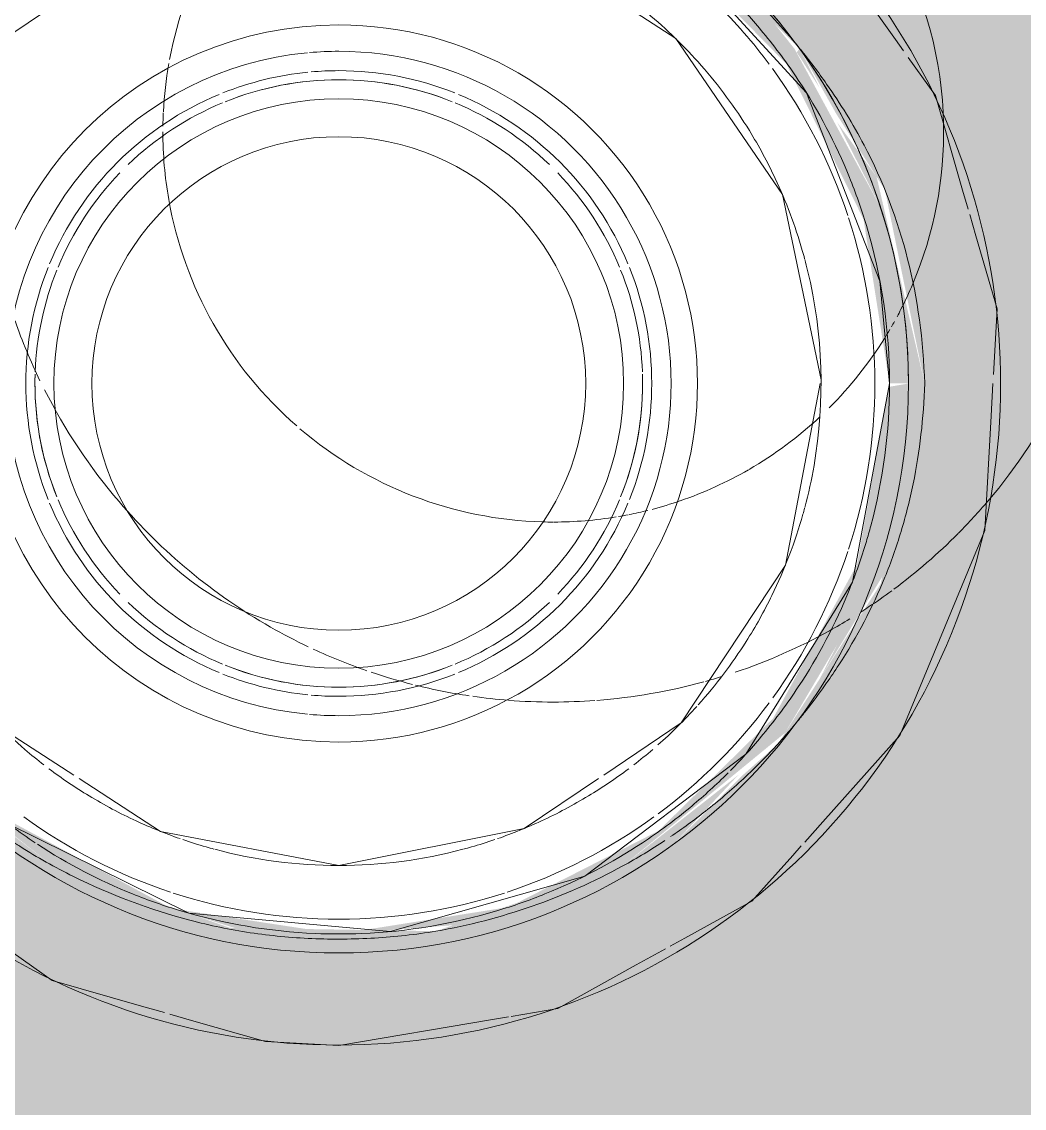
# Model space of a CAD drawing. Header units: metres. Extents: x 42.1 to 94.3, y -3.4 to 61.2.
# Drawn here: x 42.9696 to 43.0224, y 58.8836 to 58.9409 of the extents above; entities that cross this region are included whole.
import ezdxf

# ---------------------------------------------------------------- set-up
doc = ezdxf.new("R2010")
doc.units = ezdxf.units.M
doc.layers.add('ARQ_1100_BASE_TÉRREO_GARAGEM_dwg', color=7, linetype='Continuous', lineweight=5, true_color=0x767676)
doc.layers.add('KIRYA - PISO', color=7, linetype='Continuous', lineweight=5)
doc.layers.add('P-SANR-FIXT', color=7, linetype='Continuous', lineweight=5)

# ---------------------------------------------------------------- blocks, each defined once
blk = doc.blocks.new('USO_ESG_Cuba lavatório retângular - Uso geral-4179220-TÉRREO F_S 2')
at = {"layer": 'P-SANR-FIXT', "true_color": 0xf3f3f3, "transparency": 33554560}
h = blk.add_hatch(color=7, dxfattribs=at)
h.paths.add_polyline_path([(-0.1577742693706414, -0.357624999999851), (0.1869294648993632, -0.357624999999851), (0.1869294648993624, -0.1449999999999286), (-0.1858498807489766, -0.1449999999999286), (-0.1858498807489775, -0.357624999999851), (-0.1731071461119441, -0.357624999999851)])
h.paths.add_polyline_path([(6.036984245838539e-14, -0.2799999999999271), (-0.009270509831188219, -0.2785316954887822), (-0.01763355756871367, -0.2742705098311759), (-0.02427050983118833, -0.2676335575687012), (-0.02512147617277536, -0.2661279080109149), (-0.02896880295329542, -0.2601993078303887), (-0.03101997323187399, -0.2495252780338277), (-0.02853169548879464, -0.2391271243805102), (-0.02329843698083179, -0.2310628503780678), (-0.02032718487592323, -0.2284231174758867), (-0.01763355756871502, -0.225729490168679), (-0.009270509831187677, -0.2214683045110727), (0.0005397920751905673, -0.2200854946656388), (0.009270509831308147, -0.2214683045110727), (0.01763355756883414, -0.225729490168679), (0.02427050983130853, -0.2323664424311531), (0.02620106032315622, -0.2358070138571937), (0.02875675427857716, -0.2397917578824771), (0.03085075423789607, -0.2499999999999275), (0.02853169548891457, -0.2605591455052985), (0.02313259905120621, -0.2689772181099839), (0.02127662880824103, -0.2706274385917687), (0.01763355756883468, -0.2742705098311753), (0.009270509831308959, -0.2785316954887822), (0.0005397920751905673, -0.2799145053342166)])
h = blk.add_hatch(color=7, dxfattribs=at)
h.paths.add_polyline_path([(6.036984245838539e-14, -0.2799999999999271), (0.009270509831308959, -0.2785316954887816), (0.01763355756883468, -0.2742705098311753), (0.02103682275738422, -0.2706274385917687), (0.01495262399933373, -0.2754181547743038), (0.005115685665265587, -0.278850762799462), (-0.005740251485416417, -0.2786740848809623), (-0.015120856965007, -0.2753702936348696), (-0.02127662880812083, -0.2706274385917687), (-0.01763355756871367, -0.2742705098311759), (-0.009270509831188219, -0.2785316954887822), (-0.001606219073634951, -0.2797455998909019)])
h.paths.add_polyline_path([(0.02350055916125775, -0.2684035082387531), (0.02427050983130853, -0.2676335575687012), (0.0239943821674375, -0.2676335575687012)])
h.paths.add_polyline_path([(0.02533763338728054, -0.2344607903327757), (0.02427050983130853, -0.2323664424311531), (0.02411113747499953, -0.2325484830128286), (0.02427050983130853, -0.2327969705295954)])
h.paths.add_polyline_path([(0.02216480677852338, -0.230260739378368), (0.01763355756883441, -0.225729490168679), (0.009270509831308688, -0.2214683045110727), (6.009912567606079e-14, -0.2199999999999278), (-0.009270509831187677, -0.2214683045110727), (-0.01763355756871421, -0.225729490168679), (-0.01994290398108996, -0.2284231174758867), (-0.01512085696500727, -0.2246297063649858), (-0.005298960460554489, -0.2211704951486056), (0.005740251485536615, -0.2213671799762954), (0.01495262399933346, -0.2245818452255522), (0.01983103110264419, -0.2284231174758867)])
h = blk.add_hatch(color=7, dxfattribs=at)
h.paths.add_polyline_path([(0.008961492836928322, -0.2224193610273682), (0.00459006045351066, -0.2211339034132476), (0.001076464003265606, -0.2211704951486056), (0.008652475842557699, -0.2223704175436639)])
h.paths.add_polyline_path([(0.02948634135042344, -0.2499999999999275), (0.03000000000006005, -0.2499999999999275), (0.02853169548891457, -0.2407294901686794), (0.02399438216743641, -0.2323664424311531), (0.0229268492900269, -0.231022781889871), (0.02216480677852338, -0.230260739378368), (0.01495262399933346, -0.2245818452255522), (0.009409097057922141, -0.2226474267692661), (0.01763355756883441, -0.2271262924153521), (0.02356980799348108, -0.2331668081476016), (0.02762958245631962, -0.241347524157432), (0.02900000000005486, -0.2499999999999275)])
h.paths.add_polyline_path([(-0.00896149283681868, -0.2224193610273682), (-0.001606219073634951, -0.2210516804307998), (-0.006172342022609642, -0.2214683045110727), (-0.008683812833991158, -0.2223246765180948)])
h.paths.add_polyline_path([(-0.02982850638679646, -0.2499999999999275), (-0.02896880295329542, -0.24980302959939), (-0.02742318694954413, -0.2407294901686789), (-0.02287370758452634, -0.2323664424311537), (-0.01683319185227034, -0.2264301920065013), (-0.01020990871278061, -0.2229001007567957), (-0.01512085696500727, -0.2246297063649858), (-0.02346149283681863, -0.2315574254367832), (-0.02427050983118833, -0.2325607816963244), (-0.02512147617277536, -0.234036557912982), (-0.02862534557805542, -0.2413207735615983), (-0.02999999999993985, -0.2499999999999275)])
h = blk.add_hatch(color=7, dxfattribs=at)
h.paths.add_polyline_path([(-0.03112010454862275, -0.2499999999999275), (-0.02999999999993985, -0.2499999999999275), (-0.02853169548879464, -0.2407294901686789), (-0.02613361996706347, -0.2354317712737678), (-0.02896880295329542, -0.2398006921694668), (-0.03101997323187237, -0.2495252780338277)])
h.paths.add_polyline_path([(0.03085075423789715, -0.2499999999999275), (0.02832062273725747, -0.2391117576227333), (0.02625332195385592, -0.2362579303333075), (0.02853169548891457, -0.2407294901686794), (0.03000000000006005, -0.2499999999999275)])
h.paths.add_polyline_path([(0.02350055916125613, -0.2315964917610997), (0.02313259905120594, -0.231022781889871), (0.02347751561326932, -0.2315734482131129)])
h = blk.add_hatch(color=7, dxfattribs=at)
h.paths.add_polyline_path([(-0.02473141780710439, -0.2667289747330973), (-0.02862922056194124, -0.2586547607528752), (-0.02999999999993985, -0.249999999999928), (-0.03112010454862275, -0.249999999999928), (-0.02853169548879437, -0.2608728756193458), (-0.02613361996706347, -0.2645682287260882)])
h.paths.add_polyline_path([(0.0253376333872781, -0.2655392096670831), (0.0288369280312818, -0.2598173953671529), (0.03085075423789498, -0.2499999999999388), (0.03000000000006005, -0.2499999999999275), (0.02853169548891457, -0.2592705098311761), (0.025562483296645, -0.2650979168727984)])
h = blk.add_hatch(color=7, dxfattribs=at)
h.paths.add_polyline_path([(5.495550681189343e-14, -0.2789999999999279), (0.006081789383340881, -0.2785316954887822), (0.008584333683063581, -0.2776403751139855), (0.0005397920751905673, -0.2789145053342158)])
h.paths.add_polyline_path([(5.495550681189343e-14, -0.2789999999999279), (-0.008683812833991158, -0.2776753234817607), (-0.004983538829727943, -0.2788396536074532), (-0.001606219073634951, -0.2789483195690556)])
h.paths.add_polyline_path([(-0.00896149283681841, -0.2775806389724873), (-0.01763355756871394, -0.2728737075845142), (-0.02356980799336738, -0.2668331918522609), (-0.02762958245620863, -0.2586524758424294), (-0.02899999999994495, -0.249999999999928), (-0.02999999999993958, -0.249999999999928), (-0.02853169548879437, -0.2592705098311761), (-0.02362944557674037, -0.2682746218231495), (-0.02114980277121716, -0.2706274385917687), (-0.01512085696500997, -0.2753702936348675), (-0.009034897147017358, -0.2775523724557731)])
h.paths.add_polyline_path([(0.008961492836928592, -0.2775806389724873), (0.01495262399933346, -0.2754181547743038), (0.02350055916125775, -0.2684035082387531), (0.02625332195249395, -0.26374206966922), (0.02853169548891457, -0.2592705098311761), (0.03000000000006005, -0.2499999999999275), (0.02897196629984495, -0.2501769978170903), (0.02728877662583338, -0.2595343049447544), (0.02287370758463679, -0.2676335575687012), (0.01683319185238783, -0.2735698079933503), (0.009032939408890736, -0.2775442351257937)])
at = {"layer": 'P-SANR-FIXT', "color": 8, "true_color": 0x808080, "flags": 128}
for points in [[(-0.02899999999994495, -0.2499999999999275), (-0.02704463938920329, -0.2395315960955598), (-0.02144224273753211, -0.2304748821671876), (-0.01294830699241004, -0.2240511783305556), (-0.002708260249435217, -0.2211267368240927), (0.007897002039435363, -0.2220959257671204), (0.01743733420894368, -0.226828047650427), (0.02462619903580339, -0.2346849642163686), (0.0284941604428845, -0.2446071509701222), (0.02900000000005486, -0.2499999999999275)], [(0.02900000000005486, -0.2499999999999275), (0.0270446393893132, -0.2604684039042957), (0.02144224273764229, -0.2695251178326679), (0.01294830699251995, -0.2759488216692998), (0.002708260249545399, -0.2788732631757628), (-0.007897002039325182, -0.2779040742327351), (-0.01743733420883377, -0.2731719523494285), (-0.02462619903569375, -0.2653150357834869), (-0.02849416044277486, -0.2553928490297333), (-0.02899999999994495, -0.249999999999928)]]:
    blk.add_lwpolyline(points, dxfattribs=at)
at = {"layer": 'P-SANR-FIXT', "color": 8, "true_color": 0x808080}
for centre, radius, start, end in [((3.519318170219776e-15, -0.2499999999999989), 0.02999999999999996, 90.00000000000006, 180), ((3.519318170219776e-15, -0.2499999999999989), 0.03000000000000001, 1.240416325770772e-13, 90.00000000000011), ((-1.624300819367011e-15, -0.2499999999999992), 0.02900000000000002, 33.44981078994734, 39.58020926230942), ((3.483227987296985e-15, -0.2499999999999988), 0.01599999999999999, 68.06253833105247, 111.9374616689477), ((3.492332838352957e-15, -0.2499999999999988), 0.01500000000000067, 359.9999999999995, 179.9999999999995), ((3.483227987296985e-15, -0.2499999999999988), 0.01599999999999999, 112.5000000000001, 133.891971100884), ((3.483227987296985e-15, -0.2499999999999988), 0.01600000000000001, 46.1080288991174, 67.50000000000014), ((3.483227987296985e-15, -0.2499999999999988), 0.01599999999999999, 136.1080288991185, 157.5), ((3.483227987296985e-15, -0.2499999999999988), 0.01600000000000001, 22.50000000000026, 43.89197110088407), ((-1.624300819367011e-15, -0.2499999999999992), 0.02900000000000002, 16.68199624157454, 21.98718674588154), ((3.483227987296985e-15, -0.2499999999999988), 0.016, 158.0625383310553, 177.7844008693936), ((3.483227987296985e-15, -0.2499999999999988), 0.01600000000000001, 2.21559913060486, 21.93746166894496), ((3.483227987296985e-15, -0.2499999999999988), 0.01599999999999998, 178.2555352326028, 180), ((3.483227987296985e-15, -0.2499999999999988), 0.016, 2.981770013872047e-13, 1.744464767395683), ((3.519318170219776e-15, -0.2499999999999989), 0.02999999999999995, 180.0000000000005, 2.544443745170813e-13), ((3.483227987296985e-15, -0.2499999999999988), 0.01600000000000001, 179.9999999999999, 201.9374616689466), ((3.492332838352957e-15, -0.2499999999999988), 0.01500000000000066, 180, 359.9999999999995), ((3.483227987296985e-15, -0.2499999999999988), 0.016, 338.0625383310531, 2.934061693650094e-13), ((3.483227987296985e-15, -0.2499999999999988), 0.01600000000000001, 202.4999999999999, 223.8919711008838), ((3.483227987296985e-15, -0.2499999999999988), 0.01599999999999999, 316.108028899116, 337.4999999999998), ((-1.624300819367011e-15, -0.2499999999999992), 0.02899999999999998, 338.0128132541129, 343.3180037584279), ((3.483227987296985e-15, -0.2499999999999988), 0.01600000000000001, 226.1080288991184, 247.5), ((3.483227987296985e-15, -0.2499999999999988), 0.01599999999999999, 292.4999999999999, 313.8919711008827), ((3.483227987296985e-15, -0.2499999999999988), 0.01599999999999999, 248.0625383310533, 291.9374616689466), ((-1.624300819367011e-15, -0.2499999999999992), 0.02899999999999998, 320.4197907376909, 326.5501892100529), ((-1.624300819367011e-15, -0.2499999999999992), 0.02900000000000002, 230.4197907376943, 236.5501892100515), ((-1.624300819367011e-15, -0.2499999999999992), 0.02899999999999997, 303.4498107899401, 309.5802092623153), ((-1.624300819367011e-15, -0.2499999999999992), 0.02900000000000002, 248.0128132541157, 253.3180037584289), ((-1.624300819367011e-15, -0.2499999999999992), 0.02899999999999998, 286.6819962415763, 291.9871867458776)]:
    blk.add_arc(centre, radius, start, end, dxfattribs=at)
at = {"layer": 'P-SANR-FIXT'}
for radius, start, end in [(0.03000000000000006, 359.9999999999994, 179.9999999999995), (0.01500000000000063, 2.480832651541543e-13, 180), (0.03000000000000004, 180, 359.9999999999994), (0.01500000000000062, 180.0000000000004, 2.035554996136651e-13)]:
    blk.add_arc((3.522040309968044e-15, -0.2499999999999989), radius, start, end, dxfattribs=at)
at = {"layer": 'P-SANR-FIXT', "color": 9, "true_color": 0xb9b9b9}
for radius, start, end in [(0.02900000000000002, 39.58020926230939, 44.65239211005181), (0.02900000000000002, 21.98718674588153, 33.44981078994732), (0.02900000000000001, 1.645114490412166e-13, 16.68199624157451), (0.02899999999999996, 344.9999999999999, 2.353610464283002e-13), (0.02899999999999998, 343.3180037584279, 344.9999999999999), (0.02899999999999998, 326.5501892100529, 338.0128132541129), (0.02899999999999997, 315.347607889955, 320.4197907376909), (0.02899999999999998, 309.5802092623153, 314.605061571393), (0.02900000000000002, 236.831352500581, 248.0128132541157), (0.02899999999999997, 291.9871867458776, 303.4498107899401), (0.029, 253.3180037584289, 267.5379198484001), (0.02899999999999999, 272.3869008636449, 286.6819962415763)]:
    blk.add_arc((-1.624300819367011e-15, -0.2499999999999992), radius, start, end, dxfattribs=at)
at = {"layer": 'P-SANR-FIXT', "color": 9, "true_color": 0xbfbfbf}
for radius, start, end in [(0.01599999999999999, 68.06253833105211, 111.9374616689463), (0.01600000000000001, 112.5000000000134, 133.8919711008859), (0.01599999999999999, 46.10802889911353, 67.49999999999972), (0.01600000000000001, 136.1080288991203, 157.4999999999997), (0.01599999999999999, 22.49999999999976, 43.89197110088143), (0.01600000000000001, 158.062538331055, 177.784400869397), (0.016, 2.215599130600578, 21.93746166894246), (0.016, 178.2555352326062, 179.9999999999996), (0.016, 359.9999999999994, 1.744464767393305), (0.01600000000000005, 179.9999999999999, 201.9374616689504), (0.01600000000000001, 338.062538331049, 359.9999999999994), (0.01599999999999999, 202.5000000000111, 223.8919711008859), (0.01600000000000001, 316.1080288991132, 337.4999999999879), (0.01599999999999999, 226.1080288991179, 247.4999999999857), (0.01600000000000001, 292.4999999999995, 313.8919711008821), (0.01599999999999999, 248.0625383310548, 291.9374616689462)]:
    blk.add_arc((3.290783554052066e-15, -0.2499999999999979), radius, start, end, dxfattribs=at)
at = {"layer": 'P-SANR-FIXT', "color": 254, "true_color": 0xd6d6d6}
blk.add_arc((-1.624300819367011e-15, -0.2499999999999992), 0.02899999999999997, 314.605061571393, 315.0000000000001, dxfattribs=at)
at = {"layer": 'P-SANR-FIXT', "color": 254, "true_color": 0xd7d7d7}
blk.add_arc((-1.624300819367011e-15, -0.2499999999999992), 0.029, 267.5379198484001, 272.3869008636449, dxfattribs=at)
at = {"layer": 'P-SANR-FIXT'}
blk.add_open_spline([(0.02229076910272614, -0.2301334464428374), (0.02273549312082793, -0.230585035338027), (0.02316382081416396, -0.2310482899941393), (0.02358029280601697, -0.2315270042688707)], degree=3, dxfattribs=at)
at = {"layer": 'P-SANR-FIXT', "color": 8, "true_color": 0x808080}
for points, knots in [([(0.02358029280601697, -0.2315270042688706), (0.02371532980140258, -0.2316822227195047), (0.02393986278676059, -0.2319454444923003), (0.02416132119957332, -0.2322136081508887), (0.02425028146253349, -0.2323227568045714)], [0.7850472173681661, 0.7850472173681661, 0.7850472173681661, 0.7850472173681661, 0.7916666666666667, 0.7961562555454722, 0.7961562555454722, 0.7961562555454722, 0.7961562555454722]), ([(0.02568739485616675, -0.2657754024733022), (0.02540020448992996, -0.2661857684851541), (0.02494542383801624, -0.2668043910901313), (0.02447463795814159, -0.2674009358699585), (0.02430845124744556, -0.267606288286805)], [0.1786594460870203, 0.1786594460870203, 0.1786594460870203, 0.1786594460870203, 0.1944444444444444, 0.2028901648487824, 0.2028901648487824, 0.2028901648487824, 0.2028901648487824]), ([(0.02229003557532378, -0.2698672108418816), (0.02197047328829728, -0.2701914990087975), (0.02102114980077434, -0.2711129516862266), (0.0194216383021241, -0.2724797235911937), (0.01809749701582134, -0.2734487026102991), (0.01747523875263539, -0.2738718393456791)], [0.2353680416239838, 0.2353680416239838, 0.2353680416239838, 0.2353680416239838, 0.25, 0.2777777777777778, 0.3017071698409712, 0.3017071698409712, 0.3017071698409712, 0.3017071698409712]), ([(0.01717431462174295, -0.2740740071374929), (0.01644866360422842, -0.2745556097757242), (0.01423808308764814, -0.2758951355347435), (0.01021899331821249, -0.2776705958560101), (0.005764528273547003, -0.2788405171880327), (0.001900747137033993, -0.2792696924367858), (-0.001422129793611786, -0.2792968214804701), (-0.004680033971890694, -0.2789893877572354), (-0.00888830075621569, -0.2781170452465415), (-0.0130842880045422, -0.2765367484810677), (-0.01604177577530616, -0.2748690770945166), (-0.01711486268795945, -0.2741739089616074), (-0.01727548199093927, -0.2740677878146403)], [0.3055555555555556, 0.3055555555555556, 0.3055555555555556, 0.3055555555555556, 0.3333333333333333, 0.3888888888888888, 0.4444444444444444, 0.4791666666666666, 0.5138888888888888, 0.548611111111111, 0.5833333333333333, 0.6527777777777777, 0.6875, 0.6936391645320983, 0.6936391645320983, 0.6936391645320983, 0.6936391645320983])]:
    blk.add_open_spline(points, degree=3, knots=knots, dxfattribs=at)
for points in [[(0.02430689301750714, -0.2323924100158953), (0.02478577343541094, -0.2329832601944161), (0.02524870498292431, -0.2335964304314693), (0.02568980461685525, -0.2342266188436366)], [(0.02425208016842779, -0.2676757470086721), (0.02403286333397861, -0.267945093043249), (0.02380999769702582, -0.2682100033709234), (0.02358314688920476, -0.2684707201862689)]]:
    blk.add_open_spline(points, degree=3, dxfattribs=at)
at = {"layer": 'P-SANR-FIXT'}
for points, knots in [([(0.02568980461685525, -0.2342266188436366), (0.02641379379744053, -0.2352609647306947), (0.02824044864684516, -0.2382273095218256), (0.03018213067481805, -0.2433561780177193), (0.03078083728120369, -0.2477233593375256), (0.03085075423783927, -0.2499999999999991)], [0.8213405539129799, 0.8213405539129799, 0.8213405539129799, 0.8213405539129799, 0.8611111111111112, 0.9305555555555556, 1, 1, 1, 1]), ([(0.03085075423783927, -0.2499999999999991), (0.03079482067253079, -0.251821312529978), (0.03049239331465634, -0.2544623915790861), (0.02964522503817582, -0.2578076644978539), (0.02851844879315334, -0.2610205237321211), (0.02710505305676745, -0.2636836034016157), (0.02590559004605149, -0.2654636235962751), (0.02568739485616675, -0.2657754024733022)], [0, 0, 0, 0, 0.05555555555555555, 0.08333333333333333, 0.1111111111111111, 0.1666666666666667, 0.1786594460870203, 0.1786594460870203, 0.1786594460870203, 0.1786594460870203]), ([(0.02358314688920476, -0.268470720186269), (0.02343470215284079, -0.2686413258776983), (0.02301302239253147, -0.2691154064771992), (0.02257714055504748, -0.2695758599805101), (0.02229003557532377, -0.2698672108418816)], [0.2149527826318273, 0.2149527826318273, 0.2149527826318273, 0.2149527826318273, 0.2222222222222222, 0.2353680416239838, 0.2353680416239838, 0.2353680416239838, 0.2353680416239838])]:
    blk.add_open_spline(points, degree=3, knots=knots, dxfattribs=at)
blk = doc.blocks.new('USO_ESG_Sifão de Uso Geral - Sifão para lavatório-4179222-TÉRREO F_S 2')
at = {"layer": 'P-SANR-FIXT', "color": 9, "true_color": 0xbcbcbc}
for p, q in [((0.02974012925366048, -0.2324826457418394), (0.02931440766905513, -0.2318838263417187)), ((0.03314216392387687, -0.2408163777667758), (0.03285153099406612, -0.239810540186762)), ((0.03354729747799695, -0.242218485070735), (0.03322347857491112, -0.2410977957460443)), ((0.0343472138463099, -0.2517055468846739), (0.03444189543004098, -0.2499999999999291)), ((0.02453432356195841, -0.2741551721077344), (0.02549136646498219, -0.2730834704823462)), ((0.02390189970681043, -0.2748633636332703), (0.02435546210196014, -0.2743554621018332)), ((0.01744798839723753, -0.2796482312826716), (0.01822885895206388, -0.2792164409082924)), ((0.01566623989720114, -0.2806334673722196), (0.01719741144267081, -0.2797867903772035)), ((-0.01039704083028308, -0.2827934658938484), (-0.009183869336497539, -0.2831413796835233)), ((-0.008901875085975244, -0.2832222501036319), (-0.007757340967521593, -0.2835504800402925)), ((0.008100135487994169, -0.2835053502855279), (0.008939501700876772, -0.2833626745417379))]:
    blk.add_line(p, q, dxfattribs=at)
at = {"layer": 'P-SANR-FIXT', "color": 8, "true_color": 0x797979}
blk.add_line((5.685052428816562e-14, -0.2848822139688677), (0.008100135487994169, -0.2835053502855279), dxfattribs=at)
at = {"layer": 'P-SANR-FIXT', "color": 8, "true_color": 0x797979, "flags": 128}
for points in [[(0.02931440766905513, -0.2318838263417187), (0.02464077151002333, -0.2253098960963729), (0.02218416803251907, -0.2235707972679412)], [(0.03285153099406612, -0.239810540186762), (0.03141480418314243, -0.234838241212995), (0.02998932494653875, -0.2328331640634806)], [(0.0344682491046216, -0.2495252780338277), (0.03466008330929385, -0.2460696722309607), (0.03354729747799695, -0.242218485070735)], [(0.02549136646498219, -0.2730834704823462), (0.02954356584379055, -0.2685457965212914), (0.03401207406086713, -0.2577425880334453), (0.0343472138463099, -0.2517055468846739)], [(0.01822885895206388, -0.2792164409082924), (0.02175649602901732, -0.2772657978411195), (0.02390189970681043, -0.2748633636332703)], [(-0.0171388787439527, -0.2800009051946852), (-0.01509889698238817, -0.2814450657700674), (-0.01039704083028308, -0.2827934658938484)], [(0.009080857676735353, -0.2833386468066617), (0.01152556846856626, -0.2829230940655317), (0.01566623989720114, -0.2806334673722196)], [(-0.007757340967521593, -0.2835504800402925), (-0.003860997677134682, -0.2846678748743941), (5.657980750584102e-14, -0.2848822139688677)]]:
    blk.add_lwpolyline(points, dxfattribs=at)
at = {"layer": 'P-SANR-FIXT', "color": 8, "true_color": 0x808080, "flags": 128}
for points in [[(5.657980750584102e-14, -0.2246060849038926), (-0.009764060963215084, -0.2265582842476588), (-0.01802686516218653, -0.2321147251536467), (-0.02351797904032363, -0.2404210863996809), (-0.02535473021846156, -0.2499999999999275)], [(0.02539312562281002, -0.2497997626111175), (0.02336399490178742, -0.2400513987848497), (0.01774257245714383, -0.2318326653987897), (0.009393170638192823, -0.2264072199757865), (6.009912567606079e-14, -0.2246060849038932)], [(0.01394908183041684, -0.2706274385917687), (0.01802686516229996, -0.2678852748462148), (0.02351797904043679, -0.2595789136001811), (0.02535473021857608, -0.2499999999999275)], [(-0.02539312562269686, -0.2502002373887445), (-0.02336399490167426, -0.2599486012150123), (-0.01774257245703068, -0.2681673346010722), (-0.01395663505774508, -0.2706274385917687)], [(-0.01367864639782818, -0.2708080757601909), (-0.009393170638079663, -0.2735927800240761), (5.657980750584102e-14, -0.2753939150959693)], [(6.036984245838539e-14, -0.2753939150959688), (0.009764060963327973, -0.2734417157522032), (0.01367943519233382, -0.2708087663315926)]]:
    blk.add_lwpolyline(points, dxfattribs=at)
at = {"layer": 'P-SANR-FIXT', "color": 8, "true_color": 0x797979}
for radius, start, end in [(0.03484968565129577, 129.8989262658566, 269.9999999999993), (0.03484968565129572, 269.9999999999996, 50.10107373414022)]:
    blk.add_arc((0, -0.2500000000000007), radius, start, end, dxfattribs=at)
at = {"layer": 'P-SANR-FIXT', "color": 9, "true_color": 0xbfbfbf}
for centre, radius, start, end in [((0, -0.2500000000000007), 0.0282234952562312, 36.58079880722178, 45.21991374403404), ((0, -0.2500000000000007), 0.01888887034603921, 90.00000000000045, 269.9999999999999), ((0, -0.2500000000000007), 0.01888887034603918, 269.9999999999998, 90), ((0, -0.2500000000000025), 0.01750000469312064, 95.39646632320525, 264.603533676795), ((0, -0.2500000000000025), 0.01750000469312064, 90.00000000000037, 95.06423473291777), ((0, -0.2500000000000025), 0.01750000469312064, 269.9999999999998, 90), ((0, -0.2500000000000007), 0.01647931792355328, 89.99999999999993, 95.07140430246484), ((0, -0.2500000000000007), 0.01647931792355323, 68.23679789129328, 90), ((0, -0.2500000000000007), 0.02539391509603856, 31.64008516715498, 41.27417510340564), ((0, -0.2500000000000007), 0.0282234952562312, 18.29037963486568, 35.9999999999998), ((0, -0.2500000000000007), 0.01647931792355328, 95.64885692412987, 111.7632021086817), ((0, -0.2500000000000007), 0.0159999999999995, 90.00000000000037, 111.9374616689334), ((0, -0.2500000000000007), 0.01599999999999951, 68.06253833104269, 90), ((0, -0.2500000000000007), 0.01647931792355329, 112.4999999999989, 157.4999999999979), ((0, -0.2500000000000007), 0.01599999999999949, 112.5000000000004, 133.8919711008716), ((0, -0.2500000000000007), 0.01599999999999952, 46.10802889910701, 67.50000000000006), ((0, -0.2500000000000007), 0.01647931792355323, 22.49999999999804, 67.499999999999), ((0, -0.2500000000000007), 0.01300000000000002, 90.00000000000021, 269.9999999999993), ((0, -0.2500000000000007), 0.01300000000000002, 90.00000000000021, 269.9999999999993), ((0, -0.2500000000000007), 0.013, 270.0000000000004, 90.0000000000002), ((0, -0.2500000000000007), 0.013, 270.0000000000011, 90.0000000000002), ((0, -0.2500000000000007), 0.0159999999999995, 136.1080288991051, 157.5000000000003), ((0, -0.2500000000000007), 0.01599999999999953, 22.50000000000002, 43.89197110088406), ((0, -0.2500000000000007), 0.02539391509603856, 16.01687158717704, 25.16610270139248), ((0, -0.2500000000000007), 0.02822349525623123, 341.9999999999995, 17.99999999999991), ((0, -0.2500000000000007), 0.01647931792355329, 158.2367978912941, 201.7632021086912), ((0, -0.2500000000000007), 0.01599999999999951, 158.062538331044, 177.7844008693821), ((0, -0.2500000000000007), 0.01599999999999952, 2.215599130600945, 21.93746166895047), ((0, -0.2500000000000007), 0.01647931792355325, 338.2367978913122, 21.76320210869978), ((0, -0.2500000000000007), 0.02539391509603855, 350.2142117117418, 13.53842483078915), ((0, -0.2500000000000007), 0.01599999999999952, 178.255535232597, 201.9374616689445), ((0, -0.2500000000000007), 0.01599999999999951, 338.0625383310608, 1.744464767403394), ((0, -0.2500000000000007), 0.01647931792355327, 202.4999999999975, 247.4999999999982), ((0, -0.2500000000000007), 0.01599999999999953, 202.4999999999999, 223.8919711008838), ((0, -0.2500000000000007), 0.01647931792355325, 292.4999999999989, 337.4999999999977), ((0, -0.2500000000000007), 0.0159999999999995, 316.1080288991296, 337.4999999999997), ((0, -0.2500000000000007), 0.02539391509603852, 333.9261303965994, 344.2656334828027), ((0, -0.2500000000000007), 0.02822349525623124, 324.06944195195, 341.7096203651409), ((0, -0.2500000000000007), 0.01599999999999952, 226.1080288991253, 247.4999999999999), ((0, -0.2500000000000007), 0.0159999999999995, 292.4999999999999, 313.8919711008986), ((0, -0.2500000000000007), 0.02539391509603851, 318.1989370075508, 327.637686740229), ((0, -0.2500000000000007), 0.01599999999999951, 248.062538331064, 269.9999999999998), ((0, -0.2500000000000007), 0.0159999999999995, 269.9999999999998, 291.937461668962), ((0, -0.2500000000000007), 0.01647931792355326, 248.2367978913125, 264.3511430758691), ((0, -0.2500000000000007), 0.01647931792355321, 269.9999999999999, 291.7632021087096), ((0, -0.2500000000000007), 0.01647931792355327, 264.9285956975228, 269.9999999999993), ((0, -0.2500000000000007), 0.02822349525623124, 306.5807988072292, 323.4192011927852), ((0, -0.2500000000000025), 0.0175000046931207, 264.9357652670682, 269.9999999999999), ((0, -0.2500000000000007), 0.02539391509603869, 229.387457234521, 232.3008110072598), ((0, -0.2500000000000007), 0.02539391509603851, 307.6991889927546, 310.6125427606992), ((0, -0.2500000000000007), 0.02539391509603869, 233.0499305889064, 238.8182134684415), ((0, -0.2500000000000007), 0.02539391509603851, 301.1817865317383, 306.9500694062647), ((0, -0.2500000000000007), 0.0282234952562312, 233.9999999999993, 251.7096203651425), ((0, -0.2500000000000007), 0.02822349525623124, 288.2903796348709, 305.9999999999997), ((0, -0.2500000000000007), 0.02539391509603869, 245.1607045875369, 250.7751339433503), ((0, -0.2500000000000007), 0.02539391509603852, 289.224866052632, 294.8392954069562), ((0, -0.2500000000000007), 0.02539391509603868, 251.1357886677671, 254.0337192093709), ((0, -0.2500000000000007), 0.02539391509603852, 285.9662807906512, 288.8642113322485), ((0, -0.2500000000000007), 0.02822349525623121, 251.9999999999993, 269.9999999999993), ((0, -0.2500000000000007), 0.02822349525623119, 269.9999999999996, 287.9999999999996)]:
    blk.add_arc(centre, radius, start, end, dxfattribs=at)
at = {"layer": 'P-SANR-FIXT', "color": 8, "true_color": 0x808080}
for radius, start, end in [(0.02539391509603856, 41.27417510340565, 50.22166412334949), (0.01888887034603921, 90.00000000000045, 269.9999999999999), (0.01888887034603918, 269.9999999999998, 90), (0.0159999999999995, 90.00000000000037, 111.9374616689334), (0.01599999999999951, 68.06253833104269, 90), (0.01599999999999949, 112.5000000000004, 133.8919711008716), (0.01599999999999952, 46.10802889910701, 67.50000000000006), (0.02539391509603856, 25.1661027013925, 31.640085167155), (0.0159999999999995, 136.1080288991051, 157.5000000000003), (0.01599999999999953, 22.50000000000002, 43.89197110088406), (0.02539391509603855, 15.00000000000024, 16.01687158717701), (0.02539391509603855, 13.53842483078912, 14.90705689528745), (0.01599999999999951, 158.062538331044, 177.7844008693821), (0.01599999999999952, 2.215599130600945, 21.93746166895047), (0.01599999999999952, 178.255535232597, 201.9374616689445), (0.01599999999999951, 338.0625383310608, 1.744464767403394), (0.02539391509603853, 345.0929431047284, 350.2142117117418), (0.01599999999999953, 202.4999999999999, 223.8919711008838), (0.0159999999999995, 316.1080288991296, 337.4999999999997), (0.02539391509603852, 344.2656334828027, 344.9999999999999), (0.01599999999999952, 226.1080288991253, 247.4999999999999), (0.0159999999999995, 292.4999999999999, 313.8919711008986), (0.02539391509603852, 327.637686740229, 333.9261303965994), (0.01599999999999951, 248.062538331064, 269.9999999999998), (0.0159999999999995, 269.9999999999998, 291.937461668962), (0.02539391509603869, 220.299917787229, 229.3874572345209), (0.02539391509603851, 311.4240903103033, 317.9410084709269), (0.02539391509603869, 238.8182134684415, 245.1607045875369), (0.02539391509603851, 294.8392954069563, 301.1817865317383), (0.02539391509603868, 254.0337192093709, 255), (0.0253939150960387, 255.0929431047195, 270.0000000000001), (0.02539391509603853, 270, 284.9070568952957), (0.02539391509603852, 285, 285.9662807906512)]:
    blk.add_arc((0, -0.2500000000000007), radius, start, end, dxfattribs=at)
at = {"layer": 'P-SANR-FIXT', "color": 254, "true_color": 0xdfdfdf}
for radius, start, end in [(0.01647931792355239, 90.00000000000037, 95.0714043024563), (0.01647931792355411, 68.23679789129419, 89.99999999999926), (0.01647931792355239, 95.64885692413054, 111.7632021086836), (0.01647931792355238, 112.5000000000009, 157.4999999999993), (0.01647931792355416, 22.4999999999994, 67.49999999999986), (0.0164793179235524, 158.2367978912958, 201.7632021086917), (0.01647931792355416, 338.2367978913135, 21.76320210869911), (0.0164793179235524, 202.4999999999998, 247.4999999999993), (0.01647931792355415, 292.4999999999989, 337.4999999999993), (0.0164793179235524, 248.2367978913145, 264.35114307587), (0.01647931792355414, 269.9999999999994, 291.7632021087097), (0.01647931792355242, 264.9285956975239, 269.9999999999999)]:
    blk.add_arc((0, -0.2500000000000025), radius, start, end, dxfattribs=at)
blk = doc.blocks.new('ARQ_1100_BASE_TÉRREO_GARAGEM_dwg-4178582-TÉRREO F_S 2')
at = {"layer": 'KIRYA - PISO', "true_color": 0xaaaaaa}
h = blk.add_hatch(dxfattribs=at)
h.set_pattern_fill('FP_2', color=253, style=0, pattern_type=2)
h.set_pattern_definition([(0, (-4539.02, -1079.475), (0, 0.635), []), (90, (-4539.02, -1079.475), (-0.635, 3.888253587292846e-17), [])])
h.paths.add_polyline_path([(42.6857971168975, 57.72175018781157), (42.68579517903623, 57.83593547000267), (42.71079531801212, 57.83593586484092), (42.71079448506867, 57.86208236435876), (43.42079269342054, 57.87149790888778), (43.42079387181643, 57.83583189685722), (43.44579323980832, 57.85380648215328), (43.44579289068048, 57.87182936217877), (45.5857972558652, 57.87182936217899), (45.5857972558652, 59.17182936217895), (45.55276856228742, 59.17181294327344), (45.55300260374999, 59.16026187996399), (45.55436292680659, 59.15618238744774), (45.55436175062486, 59.14714554574517), (45.55115302290116, 59.13833384191005), (45.54472660931295, 59.13092194466473), (45.5363237532852, 59.12634456898455), (45.52777259493438, 59.12483775201381), (45.51789602597501, 59.1268377520138), (45.51020561381307, 59.13140819423068), (45.50439216696761, 59.13833384191006), (45.50118285115304, 59.14749929242664), (45.50118226306218, 59.15652328836794), (45.50294177110536, 59.16220320713781), (45.50277259493438, 59.17182936217895), (45.09842334011688, 59.17182936217895), (45.0984231590001, 59.15437269577441), (45.10523646739881, 59.15437262508506), (45.10866430488664, 59.11439801166792), (45.05880425652782, 59.11437427290669), (45.0616098506062, 59.15437307771875), (45.06842315957613, 59.15442841481304), (45.06842334011441, 59.17182936217895), (44.99562161911313, 59.17182936217895), (44.98345013340377, 59.02372451137878), (44.97128173123389, 59.17182936217895), (44.89848001022897, 59.17182936217895), (44.89847982913403, 59.15437477021677), (44.90529313753274, 59.15437469952788), (44.90809790162808, 59.11437583650817), (44.85823785376766, 59.11440060987965), (44.86166652074013, 59.15437515215974), (44.86847982969218, 59.15442841481304), (44.86848001023105, 59.17182936217895), (43.69311115032767, 59.17182991563376), (43.69311044405869, 59.17182991563376), (43.67379290628112, 59.17182991563376), (43.67363057726412, 59.17182991563376), (42.5857972558652, 59.17182936217895), (42.58579725586884, 57.72175086700879)])
h.paths.add_polyline_path([(42.71078959110679, 57.87175093675394), (42.71076982303663, 58.57160093152432), (42.75076982302112, 58.57160206896204), (42.75076982302112, 57.87175207419258)])
h.paths.add_polyline_path([(43.87277173689495, 58.53684629000906), (43.85047235039352, 58.53817875625914), (43.82850145607915, 58.54221829926225), (43.80716892930022, 58.54884863906304), (43.78680319520631, 58.55802877955563), (43.76767729711571, 58.56957166164269), (43.74963848821665, 58.58382002446745), (43.73299678974453, 58.60079939661765), (43.72052582626048, 58.6167365166018), (43.70895492951536, 58.63584547924139), (43.69963562595466, 58.65674328696873), (43.693136924795, 58.67754468072174), (43.6891425154805, 58.69935945395839), (43.68775783486314, 58.721817675526), (43.68802558308762, 59.02481181055473), (43.69352972873737, 59.02325214900969), (43.69773408520455, 59.02281842633843), (44.04773634020336, 59.02284473073321), (44.05418009865144, 59.02379859398083), (44.05773505536309, 59.02493221419713), (44.05758074242684, 58.71896618045108), (44.05637652890871, 58.6993870533999), (44.05238539861424, 58.6775716800107), (44.04572701039156, 58.6562478911606), (44.03657366187251, 58.63587010139977), (44.02500563752306, 58.6167593997565), (44.01124154429694, 58.59916429127971), (43.99543617537496, 58.58337732140301), (43.97786125654189, 58.56958745800056), (43.95873709367601, 58.55804170123336), (43.93837273967753, 58.54885849967442), (43.91582144209591, 58.54200049885668), (43.8950709228617, 58.53818210806111), (43.87702575661325, 58.53710112425915)])
h.paths.add_polyline_path([(43.87276760448077, 58.59183157955278), (43.89118237784594, 58.59324607516364), (43.90765605148432, 58.59668671784228), (43.92251025972048, 58.60174412688394), (43.93776629534664, 58.60925316208125), (43.95189590666904, 58.61871288282229), (43.96468862416774, 58.62991460642269), (43.97615560065929, 58.64310820736534), (43.98594598656261, 58.65805944628193), (43.99341281306122, 58.67374294701116), (43.99872509150695, 58.69018088253834), (44.00161397511896, 58.70473140641234), (44.00274765174565, 58.72503246088717), (44.00252409600156, 58.85899816700186), (44.0016650515881, 58.86554529701686), (43.99811534864211, 58.87373083694082), (43.99341281306122, 58.8798747199567), (43.98630698218442, 58.88517170758291), (43.9791860882279, 58.88815907656277), (43.97094246245202, 58.88929089827133), (43.96084052711959, 58.88790037988215), (43.92948046384328, 58.88206723798979), (43.9027325071647, 58.87897658891397), (43.87239768407483, 58.87783697909597), (43.84206497529728, 58.87903154204871), (43.81200541599388, 58.88256003226639), (43.78042512578901, 58.88860013840514), (43.77394990507139, 58.88927523058053), (43.76556020889077, 58.88790037988215), (43.75750760143784, 58.88410976083227), (43.75183762670206, 58.87962524092348), (43.74690098212496, 58.87304886758788), (43.74380329853101, 58.86543155163794), (43.74274913643699, 58.85727631478001), (43.74293667670045, 58.71915270252483), (43.74390426534376, 58.70471203826028), (43.74764789079754, 58.68683080433834), (43.75343587088601, 58.67052391737463), (43.76063870016529, 58.656137105407), (43.76983551650843, 58.64246923645558), (43.78165740832941, 58.62918601101742), (43.7948935286459, 58.61785885836765), (43.80776629571396, 58.60924339194195), (43.82302345984962, 58.60173664996167), (43.83912079580308, 58.59625869342457), (43.85580097246883, 58.59295658212709), (43.87272401438895, 58.591834469871)])
h.paths.add_polyline_path([(43.86854105951635, 58.70108639699335), (43.86032099738353, 58.70311933560173), (43.85287692954967, 58.70702547805752), (43.84622843251715, 58.71310158305563), (43.84151964313004, 58.72021617808188), (43.83877446624128, 58.7274529035974), (43.83775678227245, 58.73582894872636), (43.83775031948978, 58.82182177180706), (43.83825988433782, 58.82570480168474), (43.83975708820203, 58.82932363546849), (43.84213989912784, 58.83243165565139), (43.84524593251148, 58.83481705582433), (43.84886351734093, 58.83631727493071), (43.85350918668058, 58.83683013288031), (43.89247898564923, 58.83683306165251), (43.89586035801276, 58.83650929042305), (43.89908215758318, 58.83543294735603), (43.90197913328211, 58.83365923975057), (43.90440269474946, 58.83127914381053), (43.90622853377263, 58.82841473833446), (43.90736300024679, 58.82521294310539), (43.90774790563346, 58.82183798314813), (43.90750017865668, 58.73372006763466), (43.9067405920279, 58.72745896498073), (43.90365334985481, 58.71943022157426), (43.89895690340758, 58.7126248204836), (43.89264177247815, 58.70702902438229), (43.88507233444791, 58.70308283489828), (43.87697870208385, 58.7010871494827), (43.86897380512725, 58.70108643558664)])
h.paths.add_polyline_path([(42.8145025898512, 58.75030156363467), (42.81347715514761, 58.75066037872433), (42.81289915557623, 58.75158025974673), (42.8128579202758, 58.75194623315186), (42.81313033970217, 59.11913668012539), (42.81367232409759, 59.11966667653196), (42.81448883096351, 59.11989157143838), (42.96522673299334, 59.12015384988092), (42.96535532009674, 59.12610492670957), (42.9663312095859, 59.12810492670958), (42.96620230513106, 59.14387733453406), (42.9653548561584, 59.14643415903984), (42.96535439222005, 59.15360129427783), (42.96826093501592, 59.16100268767563), (42.97330659202142, 59.16660642566699), (42.97965326599608, 59.17002732912251), (42.98701495359165, 59.17108435436862), (42.99417508468637, 59.16959781752246), (43.00047334520963, 59.16568472388565), (43.00506291752837, 59.15977155448315), (43.00730800535499, 59.15338063505672), (43.00730709907506, 59.14620329731986), (43.00619223938122, 59.14253899431439), (43.0063312095859, 59.12763053190243), (43.00730709907506, 59.12610492670957), (43.0076312095859, 59.11989160178403), (43.18151733418839, 59.11972875557343), (43.1822855350625, 59.11896055481955), (43.18244840859283, 59.11824695933122), (43.18222806463892, 58.75112389846522), (43.18162607376229, 58.75052190758859), (43.18080373893196, 58.75030156363489), (42.82954224858159, 58.75030156363468)])
h.paths.add_polyline_path([(42.83591864234499, 58.77340082006511), (43.15964368438204, 58.7734008670903), (43.15964368438204, 59.01548288174247), (42.83559854955007, 59.01548288174247), (42.83590645263516, 58.78261974075013)])
h.paths.add_polyline_path([(42.99762454409488, 58.90504927797572), (42.98910443158772, 58.90638155486323), (42.98206604825698, 58.90948715088211), (42.9757246078681, 58.91470608250262), (42.97133120958591, 58.92074073288513), (42.96852432725355, 58.92795286162742), (42.96772633131456, 58.93616372348036), (42.96883332620946, 58.94340680923363), (42.97193782143817, 58.95053684738373), (42.97638326495203, 58.95633026216453), (42.98294458806642, 58.96124492045152), (42.99063400192232, 58.96420836573115), (42.998267198867, 58.96504408096182), (43.00539939187004, 58.96410510993969), (43.01283623352538, 58.96095692907726), (43.01886582323773, 58.95633026216453), (43.02363969178688, 58.95010883554467), (43.02664067101289, 58.94286383079685), (43.02766424914085, 58.93508898302169), (43.02664067101289, 58.92731413524653), (43.02352067599487, 58.91991402609878), (43.01815548078299, 58.91330263894261), (43.01180024353749, 58.90872417567508), (43.00428741915118, 58.90592646211799), (42.9987055815752, 58.90519159925999)])
h.paths.add_polyline_path([(42.99762454409488, 58.91453061350065), (43.00383121427902, 58.91559802198561), (43.00793278898144, 58.91730721137517), (43.01249643832115, 58.92098851204935), (43.01581755093626, 58.92574877421802), (43.01762479997905, 58.93084968907197), (43.01815750466253, 58.93528198318011), (43.01718196382375, 58.94113520772685), (43.01508796386442, 58.94581211215078), (43.01216150659303, 58.94962594551939), (43.00698192593283, 58.95327487655872), (43.00212879587535, 58.95505435654518), (42.99745158766098, 58.95562458239534), (42.99141524956717, 58.95457885701816), (42.98687100166104, 58.95252906584159), (42.98292231483495, 58.94941056568214), (42.97946713321885, 58.94451512808676), (42.97762450602085, 58.9393299314027), (42.9771826454749, 58.93420429869888), (42.97776668402854, 58.92976808545306), (42.98020827466806, 58.92430440636873), (42.98314314339518, 58.92050938645564), (42.98734535933459, 58.91728491275602), (42.99302497849592, 58.91513615779956), (42.9975895398351, 58.91453522189886)])
h.paths.add_polyline_path([(43.80023942159193, 58.95932612976534), (43.80218056443012, 58.95958168606815), (43.80451607865098, 58.96073505741185), (43.80554272245062, 58.96152282890635), (43.80673461212005, 58.96307612976518), (43.80748386528882, 58.96488498692684), (43.80773942159163, 58.96682612976504), (43.80748386528882, 58.96876727260324), (43.80673461212005, 58.97057612976489), (43.80554272245062, 58.97212943062373), (43.80398942159177, 58.97332132029317), (43.80218056443012, 58.97407057346193), (43.80023942159193, 58.97432612976475), (43.79829827875372, 58.97407057346193), (43.79648942159207, 58.97332132029317), (43.79493612073323, 58.97212943062373), (43.79374423106379, 58.97057612976489), (43.79299497789503, 58.96876727260324), (43.79273942159221, 58.96682612976504), (43.79299497789503, 58.96488498692684), (43.79374423106379, 58.96307612976518), (43.79493612073323, 58.96152282890635), (43.79648942159207, 58.9603309392369), (43.79829827875372, 58.95958168606815)])
h.paths.add_polyline_path([(43.94523942118127, 58.95933702722535), (43.94718056401946, 58.95959258352818), (43.94898942118112, 58.96034183669693), (43.95054272203995, 58.96153372636637), (43.95179172741005, 58.96322491672434), (43.95248386487815, 58.96489588438686), (43.95273942118098, 58.96683702722506), (43.95248386487815, 58.96877817006325), (43.9517346117094, 58.97058702722492), (43.95054272203995, 58.97214032808375), (43.94898942118112, 58.97333221775319), (43.94718056401946, 58.97408147092194), (43.94523942118127, 58.97433702722477), (43.94329827834307, 58.97408147092194), (43.94093195012692, 58.97290445516806), (43.93993612032258, 58.97214032808375), (43.93874423065313, 58.97058702722492), (43.93799497748438, 58.96877817006325), (43.93773942118155, 58.96683702722506), (43.93799497748438, 58.96489588438686), (43.93874423065313, 58.9630870272252), (43.93993612032258, 58.96153372636637), (43.94148942118141, 58.96034183669693), (43.94333199963594, 58.95958814403575)])
h.paths.add_polyline_path([(42.90522173427603, 59.05151772178154), (42.90940671007074, 59.05206868429725), (42.91330648668105, 59.05368402465947), (42.91665530077562, 59.05625366009196), (42.91922493620813, 59.05960247418655), (42.92084027657035, 59.06350225079686), (42.92139123908606, 59.06768722659156), (42.92084027657035, 59.07187220238627), (42.91922493620813, 59.07577197899658), (42.91665530077562, 59.07912079309116), (42.91330648668105, 59.08169042852366), (42.90940671007074, 59.08330576888588), (42.90522173427603, 59.08385673140159), (42.90103675848132, 59.08330576888588), (42.89713698187101, 59.08169042852366), (42.89378816777644, 59.07912079309116), (42.89121853234393, 59.07577197899658), (42.88960319198172, 59.07187220238627), (42.889052229466, 59.06768722659156), (42.88960319198172, 59.06350225079686), (42.89121853234393, 59.05960247418655), (42.89378816777644, 59.05625366009196), (42.89713698187101, 59.05368402465947), (42.90125185889828, 59.05204036579012)])
h.paths.add_polyline_path([(42.99761904560643, 59.05151772178155), (43.00282899352799, 59.05249324165326), (43.00570379801145, 59.05368402465948), (43.00905261210602, 59.05625366009197), (43.01162224753852, 59.05960247418655), (43.01323758790073, 59.06350225079686), (43.01378855041645, 59.06768722659156), (43.01323758790073, 59.07187220238627), (43.01162224753852, 59.07577197899656), (43.00905261210602, 59.07912079309115), (43.0047320965767, 59.0820929204365), (43.00116373573503, 59.08339006409298), (42.99761904560643, 59.08385673140158), (42.99282204613177, 59.08305226037714), (42.98881119787448, 59.08113557796441), (42.98618547910684, 59.07912079309115), (42.98361584367434, 59.07577197899658), (42.98200050331212, 59.07187220238627), (42.9814495407964, 59.06768722659156), (42.98219010486426, 59.06304451215823), (42.98418676572397, 59.05885843408556), (42.98633120958591, 59.05614183716241), (42.99047231430755, 59.05329548359552), (42.9943312095859, 59.0519505736053), (42.99760679822634, 59.05151933417972)])
h.paths.add_polyline_path([(43.09001621594876, 59.05152519408701), (43.09420119174347, 59.05207615660272), (43.09810096835378, 59.05369149696493), (43.10144978244836, 59.05626113239743), (43.10401941788086, 59.05960994649202), (43.10563475824308, 59.06350972310232), (43.10618572075879, 59.06769469889703), (43.10563475824308, 59.07187967469174), (43.10401941788086, 59.07577945130205), (43.10144978244836, 59.07912826539663), (43.09810096835378, 59.08169790082913), (43.09420119174347, 59.08331324119135), (43.09001621594876, 59.08386420370706), (43.08583124015405, 59.08331324119135), (43.08193146354375, 59.08169790082913), (43.07858264944916, 59.07912826539663), (43.07601301401666, 59.07577945130205), (43.07439767365445, 59.07187967469174), (43.07384671113873, 59.06769469889703), (43.07439767365445, 59.06350972310232), (43.07601301401666, 59.05960994649202), (43.07858264944916, 59.05626113239743), (43.08193146354375, 59.05369149696493), (43.08583124015405, 59.05207615660272)])
h.paths.add_polyline_path([(43.87272981478514, 59.06965557813631), (43.86542507361025, 59.07085299637633), (43.85993469255348, 59.07323139829489), (43.85505214525573, 59.07697790860654), (43.85107917969084, 59.08215557813612), (43.84854022710605, 59.08849988541917), (43.8477298147855, 59.09465557813595), (43.84858166912827, 59.10112605426342), (43.85107917969084, 59.10715557813577), (43.85505214525573, 59.11233324766535), (43.86022981478533, 59.11630621323025), (43.86625933865768, 59.11880372379282), (43.87292507361025, 59.11962987182359), (43.8792002909126, 59.11880372379282), (43.88522981478496, 59.11630621323025), (43.89049124110019, 59.11222409369716), (43.89438044987944, 59.10715557813576), (43.89700253649578, 59.10017980519067), (43.89772981478478, 59.09465557813595), (43.89687796044201, 59.08818510200848), (43.89438044987944, 59.08215557813613), (43.88967862132476, 59.07641863236394), (43.88518459126097, 59.07298621084467), (43.8781014545123, 59.07036276792253), (43.87292507361025, 59.06968128444831)])
h.paths.add_polyline_path([(43.87272981478514, 59.07665557813592), (43.87738855759699, 59.07726891326272), (43.88172981478515, 59.0790671208678), (43.88591545466701, 59.08252416555184), (43.888716924546, 59.08661801039053), (43.89024558168594, 59.09097746258097), (43.89059368807147, 59.0956895631814), (43.88975798434696, 59.10017980519067), (43.88779394923656, 59.10433888893428), (43.884583939264, 59.10805398866442), (43.88172981478515, 59.11024403540409), (43.87702575661325, 59.11209000666481), (43.87272981478514, 59.11265557813598), (43.8677486927082, 59.11190870914535), (43.86292507361025, 59.10962653578228), (43.85958818562646, 59.1068443466112), (43.8570181701992, 59.10335817764263), (43.85534314991191, 59.09931432094781), (43.85480271648826, 59.09410183472439), (43.85560456553456, 59.08936572218248), (43.85714135751699, 59.08565557813593), (43.86053350317975, 59.08151973702459), (43.86452873546018, 59.07873619708893), (43.86904278793371, 59.07714098442958), (43.8705085901076, 59.07694800791242)])
at = {"color": 254, "lineweight": 5, "true_color": 0xcecece}
for radius, start, end in [(0.02055836952016454, 1.088163177692318, 56.95821936816985), (0.03003970504566375, 319.6423541112044, 12.85714285714712)]:
    blk.add_arc((42.99762454409488, 58.93508898302117), radius, start, end, dxfattribs=at)
at = {"color": 254, "lineweight": 5, "true_color": 0xe9e9e9}
for radius, start, end in [(0.02055836952017267, 150.5587616130135, 169.346760747346), (0.02055836952018061, 189.9795065631313, 228.9184419511342), (0.02055836952017211, 314.99615498027, 328.0404187705699), (0.02055836952016639, 300.0998590240451, 313.059017001102), (0.02055836952017323, 229.5531879349981, 268.4305057822443), (0.02055836952017429, 288.9653828886419, 299.9999999999989), (0.03003970504566949, 220.4370852509833, 240.2898046378806), (0.03003970504566326, 288.5958843824733, 298.9684849857863), (0.03003970504566303, 285.4663906136309, 287.1627895722099), (0.03003970504566364, 274.3936505305916, 285.3091070804502), (0.03003970504566666, 265.4977579932379, 269.9999999999996), (0.03003970504566435, 269.9999999999996, 274.1938542610918)]:
    blk.add_arc((42.99762454409488, 58.93508898302117), radius, start, end, dxfattribs=at)
at = {"color": 7, "lineweight": 5, "true_color": 0xf4f4f4}
for radius, start, end in [(0.02055836952017443, 169.9351330480434, 177.0457752080599), (0.02055836952018189, 177.2153254958667, 179.1709764501618), (0.02055836952017442, 180, 189.9795065631313), (0.03003970504567181, 199.3676462368791, 205.8794761375865), (0.03003970504567, 206.8929381490536, 220.437085250979), (0.02055836952017297, 284.6580717704962, 288.9397074711542), (0.02055836952017031, 279.6081213950727, 281.0556819436707), (0.0205583695201656, 281.215482487029, 284.020924547816), (0.02055836952017387, 268.4305057822437, 269.9999999999996), (0.0205583695201719, 270.0748242297405, 279.2898892627585), (0.03003970504566645, 240.2898046378754, 244.5504499908398), (0.03003970504567083, 245.117889517279, 250.9410182407656), (0.03003970504567153, 251.4003733795199, 255.7167079355493), (0.03003970504566982, 256.0190661734176, 261.5224423472157), (0.0300397050456671, 261.8921321205178, 265.497757993239)]:
    blk.add_arc((42.99762454409488, 58.93508898302117), radius, start, end, dxfattribs=at)
at = {"color": 254, "lineweight": 5, "true_color": 0xe6e6e6}
for radius, start, end in [(0.02055836952017233, 337.045824571799, 1.088163177692694), (0.03003970504566949, 315.2809533812054, 319.6423541112059), (0.0300397050456637, 306.6434745534839, 315.2167741421057)]:
    blk.add_arc((42.99762454409488, 58.93508898302117), radius, start, end, dxfattribs=at)
at = {"color": 254, "lineweight": 5, "true_color": 0xe3e3e3}
for radius, start, end in [(0.02055836952016799, 332.9479302744013, 337.0458245717995), (0.0300397050456578, 303.5621667109566, 306.4021383076889)]:
    blk.add_arc((42.99762454409488, 58.93508898302117), radius, start, end, dxfattribs=at)
at = {"color": 7, "lineweight": 5, "true_color": 0xeeeeee}
for radius, start, end in [(0.02055836952016954, 331.703231996707, 332.9479302744087), (0.02055836952017138, 328.0404187705622, 329.5544695969471), (0.02055836952016794, 330.0000000000174, 330.9364532039795), (0.03003970504566671, 302.6129263224195, 303.5621667109566), (0.0300397050456647, 298.9684849857863, 301.3157582083242)]:
    blk.add_arc((42.99762454409488, 58.93508898302117), radius, start, end, dxfattribs=at)

msp = doc.modelspace()

# ---------------------------------------------------------------- block references
at = {"layer": 'ARQ_1100_BASE_TÉRREO_GARAGEM_dwg', "color": 253, "true_color": 0xaaaaaa}
msp.add_blockref('ARQ_1100_BASE_TÉRREO_GARAGEM_dwg-4178582-TÉRREO F_S 2', (0, 0), dxfattribs=at)
at = {"layer": 'P-SANR-FIXT', "color": 9, "true_color": 0xbfbfbf}
msp.add_blockref('USO_ESG_Sifão de Uso Geral - Sifão para lavatório-4179222-TÉRREO F_S 2', (42.98633120958584, 59.17182992670951), dxfattribs=at)
at = {"layer": 'P-SANR-FIXT'}
msp.add_blockref('USO_ESG_Cuba lavatório retângular - Uso geral-4179220-TÉRREO F_S 2', (42.98633120958584, 59.17182992670951), dxfattribs=at)

doc.saveas('drawing.dxf')
